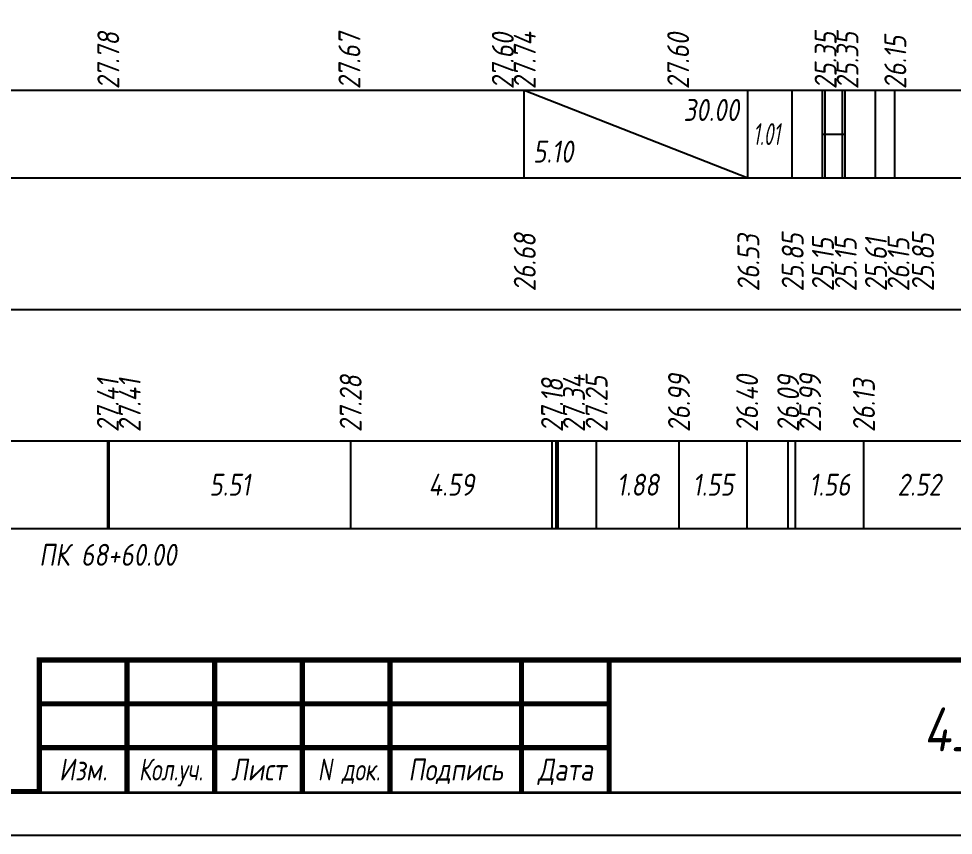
# Model space of a CAD drawing. Extents: x -717 to 1451, y -133302 to 233.
# Drawn here: x 197.6 to 304.2, y -108435.4 to -108342.3 of the extents above; entities that cross this region are included whole.
import ezdxf
from ezdxf.enums import TextEntityAlignment as Align

# ---------------------------------------------------------------- set-up
doc = ezdxf.new("R2010")
doc.units = 0
for name, color, linetype in [('Зарамочное оформление', 7, 'Continuous'), ('Код_510', 7, 'Continuous'), ('Код_514', 1, 'Continuous'), ('Код_516', 1, 'Continuous'), ('Подписи поперечников', 7, 'Continuous'), ('Таблица', 7, 'Continuous')]:
    doc.layers.add(name, color=color, linetype=linetype)
doc.styles.add('М', font='romand.shx', dxfattribs={"width": 0.8, "oblique": 10, "height": 2.5})

# ---------------------------------------------------------------- blocks, each defined once
blk = doc.blocks.new('Штамп')
at = {"linetype": 'Continuous'}
blk.add_wipeout([(199.95, -411.25), (384.95, -411.25), (384.95, -426.25), (199.95, -426.25)], dxfattribs=at).dxf.layer = 'Зарамочное оформление'
at = {"layer": 'Зарамочное оформление', "linetype": 'Continuous', "lineweight": -3, "const_width": 0.6, "flags": 128}
for points in [[(199.95, -426.25), (199.95, -411.25), (384.95, -411.25)], [(209.95, -411.25), (209.95, -426.25)], [(219.95, -411.25), (219.95, -426.25)], [(229.95, -411.25), (229.95, -426.25)], [(239.95, -411.25), (239.95, -426.25)], [(254.95, -411.25), (254.95, -426.25)], [(264.95, -411.25), (264.95, -426.25)], [(199.95, -416.25), (264.95, -416.25)], [(199.95, -421.25), (264.95, -421.25)]]:
    blk.add_lwpolyline(points, dxfattribs=at)
at = {"linetype": 'Continuous', "insert": (319.95, -419.17), "char_height": 5, "width": 110, "attachment_point": 5, "style": 'М'}
blk.add_mtext('{\\Q10;\\W0.8;43/23-Р-ЗП2-1}', dxfattribs=at)
at = {"layer": 'Зарамочное оформление', "linetype": 'Continuous', "style": 'М', "oblique": 10}
for s, width, p in [('Изм.', 0.8, (204.95, -423.75)), ('Кол.уч.', 0.7, (214.95, -423.75)), ('Лист', 0.8, (224.95, -423.75)), ('N док.', 0.7, (235.28, -423.75)), ('Подпись', 0.8, (247.45, -423.75)), ('Дата', 0.8, (259.95, -423.75))]:
    blk.add_text(s, height=2.5, dxfattribs=dict(at, width=width)).set_placement(p, align=Align.MIDDLE_CENTER)
blk = doc.blocks.new('шифр')
blk.add_blockref('Штамп', (0, -108064))

msp = doc.modelspace()

# ---------------------------------------------------------------- linework, layer by layer
at = {"flags": 128}
msp.add_lwpolyline([(-30.054, -108435.421), (389.946, -108435.421), (389.946, -108138.421), (-30.054, -108138.421)], close=True, dxfattribs=at)
at = {"const_width": 0.6, "flags": 128}
msp.add_lwpolyline([(-10.054, -108430.421), (384.946, -108430.421), (384.946, -108143.421), (-10.054, -108143.421)], close=True, dxfattribs=at)

# ---------------------------------------------------------------- next in the draw order: block references
msp.add_blockref('шифр', (0, 59.829))

# ---------------------------------------------------------------- next in the draw order: linework, layer by layer
at = {"layer": 'Код_510'}
for p, q in [((207.764, -108400.421), (207.764, -108390.421)), ((207.905, -108400.421), (207.905, -108390.421)), ((235.462, -108400.421), (235.462, -108390.421)), ((258.434, -108400.421), (258.434, -108390.421)), ((258.916, -108400.421), (258.916, -108390.421)), ((259.137, -108400.421), (259.137, -108390.421)), ((263.511, -108400.421), (263.511, -108390.421)), ((272.913, -108400.421), (272.913, -108390.421)), ((280.687, -108400.421), (280.687, -108390.421)), ((285.371, -108400.421), (285.371, -108390.421)), ((286.212, -108400.421), (286.212, -108390.421)), ((294.008, -108400.421), (294.008, -108390.421))]:
    msp.add_line(p, q, dxfattribs=at)
at = {"layer": 'Код_516'}
for p, q in [((255.264, -108360.421), (255.264, -108350.421)), ((255.264, -108350.421), (280.775, -108360.421)), ((280.775, -108360.421), (280.775, -108350.421)), ((285.825, -108360.421), (285.825, -108350.421)), ((285.825, -108360.421), (285.825, -108350.421)), ((289.273, -108360.421), (289.273, -108350.421)), ((289.575, -108360.421), (289.575, -108350.421)), ((291.575, -108360.421), (291.575, -108350.421)), ((291.878, -108360.421), (291.878, -108350.421)), ((295.325, -108360.421), (295.325, -108350.421)), ((295.325, -108360.421), (295.325, -108350.421)), ((297.53, -108360.421), (297.53, -108350.421)), ((289.273, -108355.421), (289.575, -108355.421)), ((289.575, -108355.421), (291.575, -108355.421)), ((291.575, -108355.421), (291.878, -108355.421))]:
    msp.add_line(p, q, dxfattribs=at)
at = {"layer": 'Таблица'}
for p, q in [((80, -108350.421), (322.584, -108350.421)), ((79.946, -108360.421), (322.53, -108360.421)), ((79.946, -108375.421), (322.53, -108375.421)), ((79.946, -108390.421), (322.53, -108390.421)), ((79.946, -108400.421), (322.53, -108400.421))]:
    msp.add_line(p, q, dxfattribs=at)

# ---------------------------------------------------------------- next in the draw order: texts
at = {"layer": 'Код_510', "style": 'М', "oblique": 10, "width": 0.8}
for s, p in [('27.41', (207.764, -108389.421)), ('27.41', (210.264, -108389.421)), ('27.28', (235.462, -108389.421)), ('27.18', (258.434, -108389.421)), ('27.34', (260.934, -108389.421)), ('27.25', (263.511, -108389.421)), ('26.99', (272.913, -108389.421)), ('26.40', (280.687, -108389.421)), ('26.09', (285.371, -108389.421)), ('25.99', (287.871, -108389.421)), ('26.13', (294.008, -108389.421))]:
    msp.add_text(s, height=2.5, rotation=90, dxfattribs=at).set_placement(p, align=Align.MIDDLE_LEFT)
for s, p in [('5.51', (221.683, -108395.421)), ('4.59', (246.948, -108395.421)), ('1.88', (268.212, -108395.421)), ('1.55', (276.8, -108395.421)), ('1.56', (290.11, -108395.421)), ('2.52', (300.317, -108395.421))]:
    msp.add_text(s, height=2.5, dxfattribs=at).set_placement(p, align=Align.MIDDLE_CENTER)
at = {"layer": 'Код_514', "style": 'М', "oblique": 10, "width": 0.8}
for s, p in [('27.78', (207.818, -108350.293)), ('27.67', (235.318, -108350.293)), ('27.60', (252.818, -108350.293)), ('27.74', (255.318, -108350.293)), ('27.60', (272.818, -108350.293)), ('25.35', (289.63, -108350.293)), ('25.35', (292.13, -108350.293)), ('26.15', (297.584, -108350.293))]:
    msp.add_text(s, height=2.5, rotation=90, dxfattribs=at).set_placement(p, align=Align.MIDDLE_LEFT)
at = {"layer": 'Код_516', "style": 'М', "oblique": 10, "width": 0.8}
msp.add_text('30.00', height=2.5, dxfattribs=at).set_placement((279.775, -108351.421), align=Align.TOP_RIGHT)
at = {"layer": 'Код_516', "style": 'М', "oblique": 10, "width": 0.6}
msp.add_text('1.01', height=2.5, dxfattribs=at).set_placement((282.885, -108355.421), align=Align.MIDDLE_CENTER)
at = {"layer": 'Код_516', "style": 'М', "oblique": 10, "width": 0.8}
msp.add_text('5.10', height=2.5, dxfattribs=at).set_placement((256.264, -108359.421), align=Align.BOTTOM_LEFT)
for s, p in [('26.68', (255.318, -108373.371)), ('26.53', (280.829, -108373.371)), ('25.85', (285.88, -108373.371)), ('25.15', (289.327, -108373.371)), ('25.15', (291.932, -108373.371)), ('25.61', (295.38, -108373.371)), ('26.15', (297.948, -108373.371)), ('25.85', (300.737, -108373.371))]:
    msp.add_text(s, height=2.5, rotation=90, dxfattribs=at).set_placement(p, align=Align.MIDDLE_LEFT)
at = {"layer": 'Подписи поперечников', "style": 'М', "oblique": 10, "width": 0.8}
msp.add_text('ПК 68+60.00', height=2.5, dxfattribs=at).set_placement((207.764, -108405.421), align=Align.BOTTOM_CENTER)

doc.saveas('drawing.dxf')
